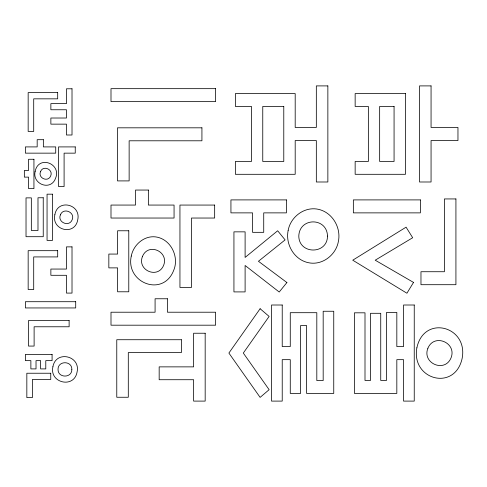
<?xml version="1.0" encoding="UTF-8"?>
<svg xmlns="http://www.w3.org/2000/svg" width="487" height="487" viewBox="0 0 487 487"><rect width="100%" height="100%" fill="white"/><g stroke="black" fill="none" stroke-linecap="round" stroke-linejoin="round"><path stroke-width="0.73" d="M416.872 347.846C410.931 379.884 455.089 391.761 462.187 358.188C468.184 326.187 423.915 314.407 416.872 347.846M54.854 214.761C51.238 230.351 74.992 236.177 77.731 219.814C81.347 204.223 57.594 198.398 54.854 214.761M35.137 171.436C31.996 184.208 50.837 191.415 55.548 178.309C61.77 163.614 38.406 154.75 35.137 171.436M131.271 256.052C125.39 282.935 163.151 297.624 173.701 270.346C179.192 257.434 171.521 240.462 157.605 237.254C145.321 234.375 133.548 244.243 131.271 256.052M52.906 366.772C49.181 383.062 74.225 388.882 77.086 371.965C80.775 355.717 55.816 349.946 52.906 366.772M288.134 230.546C285.315 244.322 294.154 259.632 308.192 262.657C322.096 265.841 336.079 255.018 338.404 241.339C341.235 227.612 332.371 212.417 318.449 209.331C304.57 206.178 290.514 216.855 288.134 230.546M40.524 171.625C37.657 178.096 48.134 182.643 50.697 175.923C53.564 169.433 43.069 164.819 40.524 171.625M142.472 256.442C136.877 270.212 157.788 279.361 163.614 265.378C169.19 251.584 148.267 242.258 142.472 256.442M427.89 348.235C421.839 363.284 444.759 373.188 451.041 357.872C457.098 342.83 434.179 332.925 427.89 348.235M71.839 369.426C72.07 378.289 57.831 378.259 58.032 369.426C57.819 360.526 72.088 360.496 71.839 369.426M327.501 236.055C327.441 254.701 298.927 254.628 298.799 236.055C299.383 217.226 326.978 217.135 327.501 236.055M60.406 214.852C57.149 222.315 69.27 227.496 72.179 219.722C75.436 212.253 63.322 207.072 60.406 214.852M413.524 282.417L406.919 293.229L352.746 260.198L406.079 227.167L412.684 237.735L375.209 260.198L413.524 282.417M260.119 308.734L228.89 353.057L260.119 397.38L269.128 389.691L243.305 353.057L269.128 316.422L260.119 308.734M286.904 282.539L279.215 292.023L245.107 265.482L245.107 291.908L233.937 291.908L233.937 231.849L245.107 231.849L245.107 257.434L277.657 230.771L285.102 239.896L258.439 261.276L286.904 282.539M327.861 85.901L316.331 85.901L316.331 127.46L295.195 127.46L295.195 93.589L235.379 93.589L235.379 106.44L251.469 106.44L251.469 161.453L235.379 161.453L235.379 174.303L295.195 174.303L295.195 140.548L316.331 140.548L316.331 181.992L327.861 181.992L327.861 85.901M431.062 85.901L419.532 85.901L419.532 181.992L431.062 181.992L431.062 140.548L457.963 140.548L457.963 127.46L431.062 127.46L431.062 85.901M215.619 88.664L110.999 88.664L110.999 101.637L215.619 101.637L215.619 88.664M72.015 88.786L66.469 88.786L66.469 103.634L50.867 103.634L50.867 109.758L66.469 109.758L66.469 118.018L50.867 118.018L50.867 124.142L66.469 124.142L66.469 135.002L72.015 135.002L72.015 88.786M57.685 92.597L28.161 92.597L28.161 131.423L33.706 131.423L33.706 98.837L57.685 98.837L57.685 92.597M405.476 93.589L355.151 93.589L355.151 106.44L368.361 106.44L368.361 161.453L355.151 161.453L355.151 174.303L405.476 174.303L405.476 93.589M283.781 106.44L262.761 106.44L262.761 161.453L283.781 161.453L283.781 106.44M394.068 106.44L379.653 106.44L379.653 161.453L394.068 161.453L394.068 106.44M201.928 127.819L117.489 127.819L117.489 180.908L129.14 180.908L129.14 140.792L201.928 140.792L201.928 127.819M43.355 139.69L37.176 139.69L37.176 146.91L25.391 146.91L25.391 153.149L55.719 153.149L55.719 146.91L43.355 146.91L43.355 139.69M75.248 146.91L58.55 146.91L58.55 186.545L64.095 186.545L64.095 153.149L75.248 153.149L75.248 146.91M33.938 159.273L28.569 159.273L28.569 170.48L24.35 170.48L24.35 177.128L28.569 177.128L28.569 188.621L33.938 188.621L33.938 159.273M148.358 190.052L135.508 190.052L135.508 205.064L110.999 205.064L110.999 218.036L174.06 218.036L174.06 205.064L148.358 205.064L148.358 190.052M52.486 194.179L47.056 194.179L47.056 240.395L52.486 240.395L52.486 194.179M43.24 197.759L37.986 197.759L37.986 230.461L31.338 230.461L31.338 197.874L26.024 197.874L26.024 236.7L43.24 236.7L43.24 197.759M455.923 198.94L444.394 198.94L444.394 271.728L420.969 271.728L420.969 284.7L455.923 284.7L455.923 198.94M286.423 199.901L230.935 199.901L230.935 212.874L252.552 212.874L252.552 232.329L263.723 232.329L263.723 212.874L286.423 212.874L286.423 199.901M420.372 199.901L353.349 199.901L353.349 212.874L420.372 212.874L420.372 199.901M214.657 205.064L179.947 205.064L179.947 287.464L191.476 287.464L191.476 218.036L214.657 218.036L214.657 205.064M128.781 230.771L117.611 230.771L117.611 254.068L108.838 254.068L108.838 267.88L117.611 267.88L117.611 291.786L128.781 291.786L128.781 230.771M72.015 246.872L66.469 246.872L66.469 269.055L50.867 269.055L50.867 275.295L66.469 275.295L66.469 293.089L72.015 293.089L72.015 246.872M57.685 250.683L28.161 250.683L28.161 289.509L33.706 289.509L33.706 256.923L57.685 256.923L57.685 250.683M167.455 298.762L155.085 298.762L155.085 312.216L110.999 312.216L110.999 325.188L215.619 325.188L215.619 312.216L167.455 312.216L167.455 298.762M75.71 301.709L25.391 301.709L25.391 307.948L75.71 307.948L75.71 301.709M282.223 305.008L271.533 305.008L271.533 401.099L282.223 401.099L282.223 359.662L290.27 359.662L290.27 393.411L300.595 393.411L300.595 325.547L306.603 325.547L306.603 393.411L333.747 393.411L333.747 311.254L323.179 311.254L323.179 380.56L316.812 380.56L316.812 312.697L290.27 312.697L290.27 346.567L282.223 346.567L282.223 305.008M414.242 305.008L403.553 305.008L403.553 346.567L396.826 346.567L396.826 312.459L386.501 312.459L386.501 380.444L380.737 380.444L380.737 313.299L370.522 313.299L370.522 380.444L365 380.444L365 312.818L354.426 312.818L354.426 393.411L396.826 393.411L396.826 359.662L403.553 359.662L403.553 401.099L414.242 401.099L414.242 305.008M69.124 320.543L28.508 320.543L28.508 346.074L34.114 346.074L34.114 326.777L69.124 326.777L69.124 320.543M205.173 333.236L193.637 333.236L193.637 366.869L159.17 366.869L159.17 379.72L193.637 379.72L193.637 401.099L205.173 401.099L205.173 333.236M181.389 339.725L116.77 339.725L116.77 397.258L128.3 397.258L128.3 352.576L181.389 352.576L181.389 339.725M52.079 354.402L25.391 354.402L25.391 360.642L30.876 360.642L30.876 368.903L36.02 368.903L36.02 360.642L40.64 360.642L40.64 368.903L45.784 368.903L45.784 360.642L52.079 360.642L52.079 354.402M50.751 373.237L26.834 373.237L26.834 397.617L32.379 397.617L32.379 379.476L50.751 379.476L50.751 373.237"/></g></svg>
